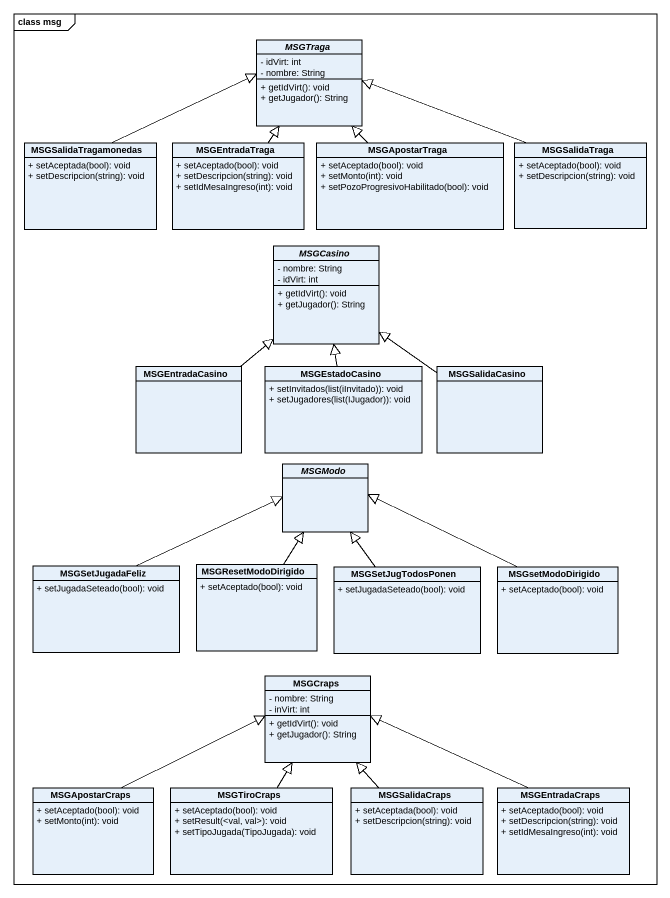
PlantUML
@startuml
mainframe class msg
hide circle
hide empty members
skinparam classAttributeIconSize 0
abstract class MSGTraga {
  - idVirt: int
  - nombre: String
  + getIdVirt(): void
  + getJugador(): String
}
class MSGSalidaTragamonedas {
  + setAceptada(bool): void
  + setDescripcion(string): void
}
class MSGEntradaTraga {
  + setAceptado(bool): void
  + setDescripcion(string): void
  + setIdMesaIngreso(int): void
}
class MSGApostarTraga {
  + setAceptado(bool): void
  + setMonto(int): void
  + setPozoProgresivoHabilitado(bool): void
}
class MSGSalidaTraga {
  + setAceptado(bool): void
  + setDescripcion(string): void
}
abstract class MSGCasino {
  - nombre: String
  - idVirt: int
  + getIdVirt(): void
  + getJugador(): String
}
class MSGEntradaCasino
class MSGEstadoCasino {
  + setInvitados(list(iInvitado)): void
  + setJugadores(list(IJugador)): void
}
class MSGSalidaCasino
abstract class MSGModo
class MSGSetJugadaFeliz {
  + setJugadaSeteado(bool): void
}
class MSGResetModoDirigido {
  + setAceptado(bool): void
}
class MSGSetJugTodosPonen {
  + setJugadaSeteado(bool): void
}
class MSGsetModoDirigido {
  + setAceptado(bool): void
}
class MSGCraps {
  - nombre: String
  - inVirt: int
  + getIdVirt(): void
  + getJugador(): String
}
class MSGApostarCraps {
  + setAceptado(bool): void
  + setMonto(int): void
}
class MSGTiroCraps {
  + setAceptado(bool): void
  + setResult(<val, val>): void
  + setTipoJugada(TipoJugada): void
}
class MSGSalidaCraps {
  + setAceptada(bool): void
  + setDescripcion(string): void
}
class MSGEntradaCraps {
  + setAceptado(bool): void
  + setDescripcion(string): void
  + setIdMesaIngreso(int): void
}
MSGSalidaTragamonedas -right-|> MSGTraga
MSGEntradaTraga -up-|> MSGTraga
MSGApostarTraga -up-|> MSGTraga
MSGSalidaTraga -left-|> MSGTraga
MSGEntradaCasino -up-|> MSGCasino
MSGEstadoCasino -up-|> MSGCasino
MSGSalidaCasino -up-|> MSGCasino
MSGSetJugadaFeliz -right-|> MSGModo
MSGResetModoDirigido -up-|> MSGModo
MSGSetJugTodosPonen -up-|> MSGModo
MSGsetModoDirigido -left-|> MSGModo
MSGApostarCraps -right-|> MSGCraps
MSGTiroCraps -up-|> MSGCraps
MSGSalidaCraps -up-|> MSGCraps
MSGEntradaCraps -left-|> MSGCraps
@enduml
